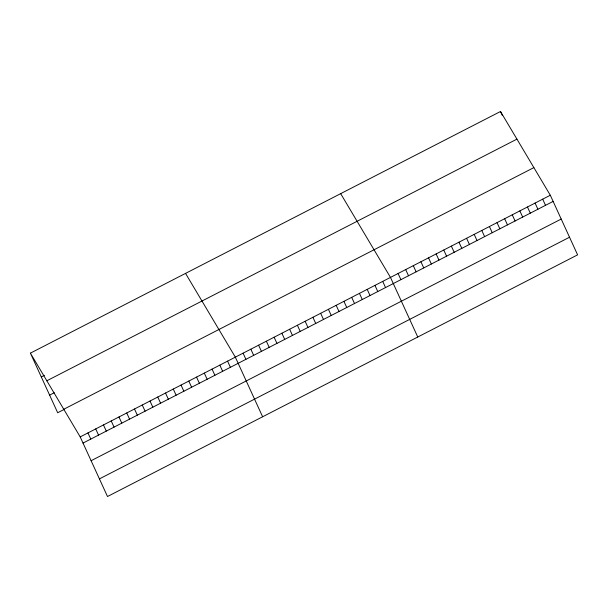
<?xml version="1.0" encoding="UTF-8"?>
<svg xmlns="http://www.w3.org/2000/svg" width="608" height="608" viewBox="0 0 608 608"><rect width="100%" height="100%" fill="white"/><g stroke="black" fill="none" stroke-linecap="round" stroke-linejoin="round"><path stroke-width="0.91" d="M30.4 353.142L500.506 111.484L550.308 195.244L577.6 254.858L107.494 496.516L80.203 436.901L30.4 353.142L57.692 412.756L63.901 409.564M41.298 376.945L44.399 375.349M46.831 380.783L516.937 139.126M49.62 395.116L54.272 392.722M63.764 409.26L533.87 167.603M80.203 436.901L550.308 195.244M83.022 443.072L553.128 201.415M91.101 460.712L561.207 219.047M99.416 478.884L569.529 237.219M340.67 193.648L390.473 277.408L417.764 337.022M185.539 273.395L235.334 357.154L262.626 416.769M542.693 199.158L545.52 205.329M500.506 111.484L502.269 115.338M535.086 203.072L537.905 209.236M527.47 206.986L530.298 213.15M519.863 210.892L522.682 217.064M512.248 214.806L515.075 220.978M504.64 218.72L507.46 224.892M497.025 222.634L499.852 228.798M489.417 226.548L492.237 232.712M481.802 230.462L484.629 236.626M474.194 234.369L477.022 240.54M466.587 238.283L469.406 244.454M458.972 242.197L461.799 248.36M451.364 246.111L454.184 252.274M443.749 250.025L446.576 256.188M436.141 253.931L438.961 260.102M428.526 257.845L431.353 264.016M420.918 261.759L423.738 267.93M413.303 265.673L416.13 271.837M405.696 269.587L408.515 275.751M398.08 273.494L400.908 279.665M382.713 281.398L385.54 287.561M374.954 285.388L377.781 291.551M367.202 289.37L370.021 295.541M359.442 293.36L362.269 299.524M351.69 297.35L354.51 303.514M343.93 301.332L346.758 307.504M336.171 305.322L338.998 311.486M328.419 309.312L331.238 315.476M320.659 313.295L323.486 319.466M312.9 317.285L315.727 323.448M305.148 321.275L307.967 327.438M297.388 325.257L300.215 331.428M289.636 329.247L292.456 335.411M281.876 333.23L284.704 339.401M274.117 337.22L276.944 343.391M266.365 341.21L269.184 347.373M258.605 345.192L261.432 351.363M250.846 349.182L253.673 355.353M243.094 353.172L245.913 359.336M227.582 361.144L230.402 367.316M219.822 365.134L222.642 371.298M212.063 369.117L214.89 375.288M204.311 373.107L207.13 379.27M196.551 377.097L199.378 383.26M188.792 381.079L191.619 387.25M181.04 385.069L183.859 391.233M173.28 389.059L176.107 395.223M165.528 393.042L168.348 399.213M157.768 397.032L160.588 403.195M150.009 401.022L152.836 407.185M142.257 405.004L145.076 411.175M134.497 408.994L137.324 415.158M126.738 412.984L129.565 419.148M118.986 416.966L121.805 423.138M111.226 420.956L114.053 427.12M103.474 424.946L106.294 431.11M95.714 428.929L98.534 435.1M87.955 432.919L90.782 439.082"/></g></svg>
